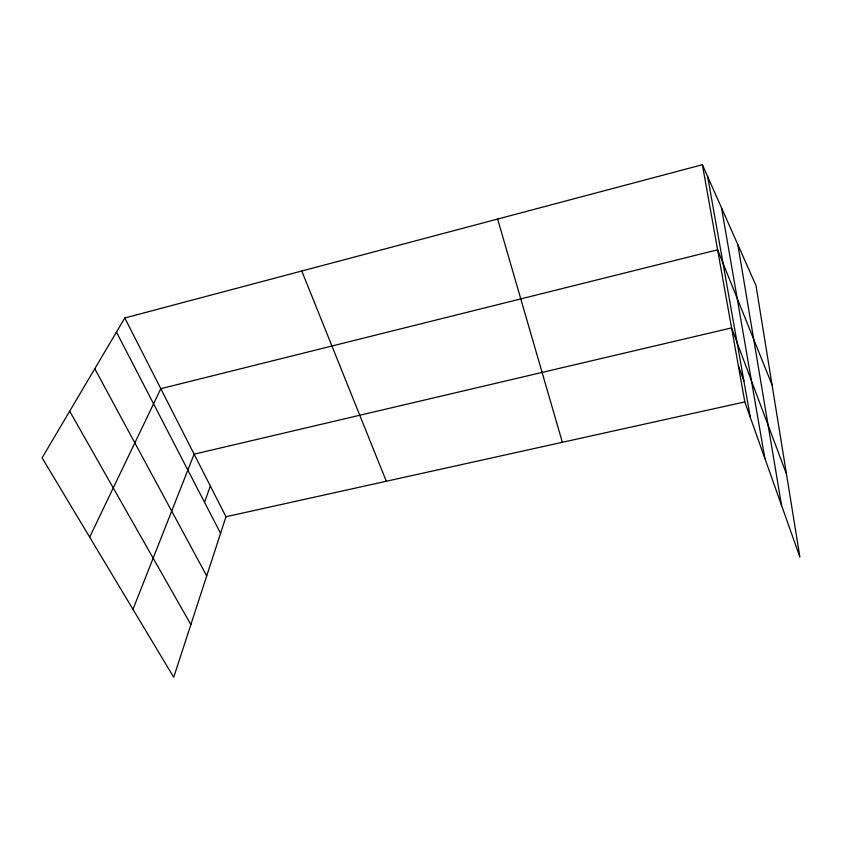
<?xml version="1.0" encoding="UTF-8"?>
<svg xmlns="http://www.w3.org/2000/svg" width="842" height="842" viewBox="0 0 842 842"><rect width="100%" height="100%" fill="white"/><g stroke="black" fill="none" stroke-linecap="round" stroke-linejoin="round"><path stroke-width="1.26" d="M124.805 317.971L225.972 516.735L173.726 677.273L42.1 457.848L124.805 317.971L702.386 164.727L755.979 285.491L799.9 557.109L744.812 401.918L702.386 164.727M204.532 502.295L210.342 486.045M132.983 609.345L194.123 454.175L731.572 327.906L786.481 474.099M89.673 537.143L160.801 388.699L717.605 249.811L772.04 384.815M225.972 516.735L744.812 401.918M69.675 411.201L190.871 624.596M94.778 368.743L206.711 575.907M116.449 332.095L220.572 533.302M301.773 271.019L386.31 481.256M738.329 365.681L743.886 380.921M497.633 219.046L562.351 442.292M707.68 176.641L750.39 417.653M721.52 207.848L764.862 458.406M737.803 244.517L781.576 505.505"/></g></svg>
